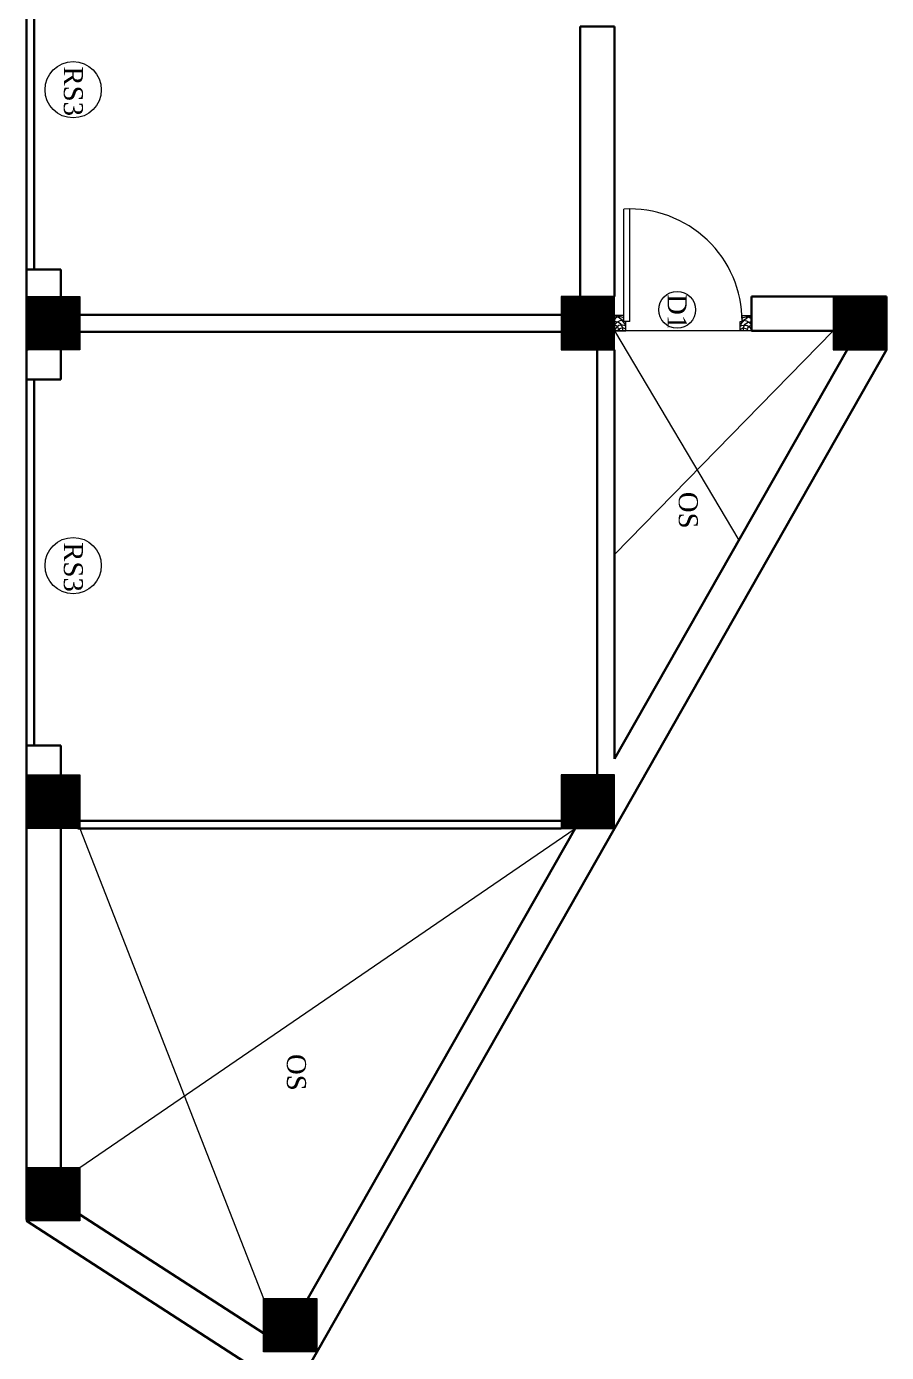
# Model space of a CAD drawing. Header units: inches. Extents: x 4069 to 291496, y -47643 to 12535.
# Drawn here: x 143268.3 to 143494, y -19135.4 to -18787.4 of the extents above; entities that cross this region are included whole.
import ezdxf

# ---------------------------------------------------------------- set-up
doc = ezdxf.new("R2010")
doc.units = ezdxf.units.IN
doc.header["$LTSCALE"] = 5
doc.header["$MEASUREMENT"] = 0
doc.layers.add('A-WALL', color=7, linetype='Continuous', lineweight=9)
doc.layers.add('DOOR', color=62, linetype='Continuous', lineweight=0)
doc.layers.add('TEXT', color=6, linetype='Continuous')
doc.layers.add('WALL', color=7, linetype='Continuous')
doc.styles.add('ordinary', font='times.ttf')

# ---------------------------------------------------------------- blocks, each defined once
blk = doc.blocks.new('A$C27B36B59')
at = {"layer": 'DOOR'}
for p, q in [((0, 4), (0, 0)), ((2.5, 4), (0, 4)), ((2.5, 2.5), (2.5, 4)), ((0, 0), (3, 0)), ((3, 2.5), (2.5, 2.5)), ((3, 0), (3, 2.5))]:
    blk.add_line(p, q, dxfattribs=at)
for centre, radius, start, end in [((-1.4, -0.54), 4.75, 22.1411, 72.838), ((1.34, 2.09), 1.64, 45.138, 144.8948), ((2.21, 0.3), 2.49, 83.3149, 152.658), ((0.13, 0.37), 2.05, 349.4875, 93.6805), ((1.96, -0.47), 2.01, 58.7447, 166.495), ((-0.06, 0.32), 1.13, 343.542, 86.947), ((2.08, -0.4), 1.17, 38.2816, 160.1519)]:
    blk.add_arc(centre, radius, start, end, dxfattribs=at)
blk = doc.blocks.new('D2')
at = {"layer": 'DOOR'}
for p, q in [((74473.95, 24047.59), (74473.95, 24018.09)), ((74473.95, 24047.59), (74475.45, 24047.59)), ((74475.45, 24047.59), (74475.45, 24018.13))]:
    blk.add_line(p, q, dxfattribs=at)
blk.add_arc((74473.95, 24047.59), 29.5, 180, 272.9146, dxfattribs=at)
at = {"layer": 'DOOR', "xscale": -1, "rotation": 180}
blk.add_blockref('A$C27B36B59', (74441.95, 24050.09), dxfattribs=at)
at = {"layer": 'DOOR', "rotation": 180}
blk.add_blockref('A$C27B36B59', (74477.95, 24050.09), dxfattribs=at)

msp = doc.modelspace()

# ---------------------------------------------------------------- hatches: boundary and pattern name
at = {"layer": 'A-WALL', "ltscale": 5}
h = msp.add_hatch(dxfattribs=at)
h.set_pattern_fill('ANSI31', color=256, angle=270)
h.set_pattern_definition([(315, (141778.61554, 5673.46195), (0.08838834765, 0.08838834765), [])])
h.paths.add_polyline_path([(143282.33668, -18858.23718), (143268.33668, -18858.23718), (143268.33668, -18872.23718), (143282.33668, -18872.23718)])
h = msp.add_hatch(dxfattribs=at)
h.set_pattern_fill('ANSI31', color=256, angle=270)
h.set_pattern_definition([(315, (141769.89787, 5563.84084), (0.08838834765, 0.08838834765), [])])
h.paths.add_polyline_path([(143408.61901, -18858.23718), (143408.61901, -18872.23718), (143422.61901, -18872.23718), (143422.61901, -18858.23718)])
h = msp.add_hatch(dxfattribs=at)
h.set_pattern_fill('ANSI31', color=256, angle=270)
h.set_pattern_definition([(315, (141841.28126, 5563.84084), (0.08838834765, 0.08838834765), [])])
h.paths.add_polyline_path([(143480.00241, -18858.23718), (143480.00241, -18872.23718), (143494.00241, -18872.23718), (143494.00241, -18858.23718)])
h = msp.add_hatch(dxfattribs=at)
h.set_pattern_fill('ANSI31', color=256, angle=270)
h.set_pattern_definition([(315, (141778.61554, 5547.89516), (0.08838834765, 0.08838834765), [])])
h.paths.add_polyline_path([(143282.33668, -18983.80397), (143268.33668, -18983.80397), (143268.33668, -18997.80397), (143282.33668, -18997.80397)])
h = msp.add_hatch(dxfattribs=at)
h.set_pattern_fill('ANSI31', color=256, angle=270)
h.set_pattern_definition([(315, (141769.89787, 5547.89516), (0.08838834765, 0.08838834765), [])])
h.paths.add_polyline_path([(143408.61901, -18997.80397), (143422.61901, -18997.80397), (143422.61901, -18983.80397), (143408.61901, -18983.80397)])
h = msp.add_hatch(dxfattribs=at)
h.set_pattern_fill('ANSI31', color=256, angle=270)
h.set_pattern_definition([(315, (141778.61554, 5444.88589), (0.08838834765, 0.08838834765), [])])
h.paths.add_polyline_path([(143282.33668, -19086.81324), (143268.33668, -19086.81324), (143268.33668, -19100.81324), (143282.33668, -19100.81324)])
h = msp.add_hatch(dxfattribs=at)
h.set_pattern_fill('ANSI31', color=256, angle=270)
h.set_pattern_definition([(315, (141840.79501, 5410.50852), (0.08838834765, 0.08838834765), [])])
h.paths.add_polyline_path([(143344.51616, -19121.19062), (143330.51616, -19121.19062), (143330.51616, -19135.19062), (143344.51616, -19135.19062)])

# ---------------------------------------------------------------- linework, layer by layer
at = {"layer": 'A-WALL', "lineweight": 30}
for p, q in [((143268.33668, -19100.49015), (143268.33668, -18733.69453)), ((143270.33668, -18851.13175), (143270.33668, -18755.13175)), ((143413.61901, -18858.23718), (143413.61901, -18787.35092)), ((143413.61901, -18787.35092), (143422.61901, -18787.35092)), ((143422.61901, -18787.35092), (143422.61901, -18858.23718)), ((143268.33668, -18851.13175), (143277.33668, -18851.13175)), ((143277.33668, -18851.13175), (143277.33668, -18858.23718)), ((143494.00241, -18858.23718), (143458.61901, -18858.23718)), ((143458.61901, -18867.23718), (143458.61901, -18858.23718)), ((143494.00241, -18872.23718), (143494.00241, -18858.23718)), ((143408.61901, -18862.98718), (143282.33668, -18862.98718)), ((143408.61901, -18867.48718), (143282.33668, -18867.48718)), ((143480.00241, -18867.23718), (143458.61901, -18867.23718)), ((143277.33668, -18880.02058), (143277.33668, -18872.23718)), ((143418.11901, -18983.80397), (143418.11901, -18872.23718)), ((143494.00241, -18872.23718), (143422.61901, -18997.80397)), ((143483.64975, -18872.23718), (143422.61901, -18979.59315)), ((143422.61901, -18872.23718), (143422.61901, -18979.59315)), ((143268.33668, -18880.02058), (143277.33668, -18880.02058)), ((143270.33668, -18976.02058), (143270.33668, -18880.02058)), ((143268.33668, -18976.02058), (143277.33668, -18976.02058)), ((143277.33668, -18976.02058), (143277.33668, -18983.80397)), ((143277.33668, -19086.81324), (143277.33668, -18997.80397)), ((143408.61901, -18995.80397), (143281.83668, -18995.80397)), ((143408.61901, -18997.80397), (143281.83668, -18997.80397)), ((143422.61901, -18997.80397), (143338.34279, -19146.04986)), ((143412.26635, -18997.80397), (143342.12235, -19121.19062)), ((143330.51616, -19130.27695), (143282.33668, -19099.14429)), ((143338.34279, -19146.04986), (143268.33668, -19100.81324))]:
    msp.add_line(p, q, dxfattribs=at)
at = {"layer": 'A-WALL', "ltscale": 5}
for p, q in [((143458.61901, -18867.23718), (143422.61901, -18867.23718)), ((143422.61901, -18867.23718), (143455.25444, -18922.18588)), ((143480.00241, -18867.23718), (143422.61901, -18925.91517)), ((143270.33668, -18976.02058), (143270.33668, -18880.02058)), ((143282.33668, -19086.81324), (143412.26635, -18997.80397)), ((143282.33668, -18997.80397), (143330.51616, -19121.19062))]:
    msp.add_line(p, q, dxfattribs=at)
for points in [[(143282.33668, -18858.23718), (143282.33668, -18872.23718), (143268.33668, -18872.23718), (143268.33668, -18858.23718)], [(143408.61901, -18858.23718), (143408.61901, -18872.23718), (143422.61901, -18872.23718), (143422.61901, -18858.23718)], [(143480.00241, -18858.23718), (143480.00241, -18872.23718), (143494.00241, -18872.23718), (143494.00241, -18858.23718)], [(143282.33668, -18983.80397), (143282.33668, -18997.80397), (143268.33668, -18997.80397), (143268.33668, -18983.80397)], [(143408.61901, -18983.80397), (143408.61901, -18997.80397), (143422.61901, -18997.80397), (143422.61901, -18983.80397)], [(143282.33668, -19086.81324), (143282.33668, -19100.81324), (143268.33668, -19100.81324), (143268.33668, -19086.81324)], [(143344.51616, -19121.19062), (143344.51616, -19135.19062), (143330.51616, -19135.19062), (143330.51616, -19121.19062)]]:
    msp.add_lwpolyline(points, close=True, dxfattribs=at)
for centre, radius in [((143280.58101, -18803.9511), 7.38406), ((143439.06662, -18861.70361), 4.82435), ((143280.58101, -18928.83992), 7.38406)]:
    msp.add_circle(centre, radius, dxfattribs=at)

# ---------------------------------------------------------------- block references
at = {"layer": 'WALL', "color": 2, "linetype": 'ByBlock', "rotation": 180}
msp.add_blockref('D2', (217900.57024, 5182.85073), dxfattribs=at)

# ---------------------------------------------------------------- texts
at = {"layer": 'TEXT', "style": 'ordinary'}
for s, p in [('RS3', (143278.13689, -18797.83358)), ('D1', (143436.57203, -18857.5796)), ('OS', (143439.50775, -18909.47282)), ('RS3', (143278.13689, -18922.7224)), ('OS', (143336.67709, -19057.02551))]:
    msp.add_text(s, height=5, rotation=270, dxfattribs=at).set_placement(p)

doc.saveas('drawing.dxf')
